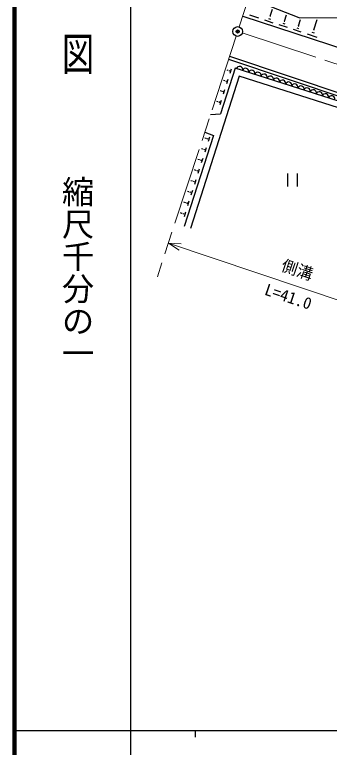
# Model space of a CAD drawing. Units: millimetres, scale not verified. Extents: x 40000 to 680000, y 20000 to 380000.
# Drawn here: x 40000 to 88839, y 202409 to 315961 of the extents above; entities that cross this region are included whole.
import ezdxf
from ezdxf.enums import TextEntityAlignment as Align

# ---------------------------------------------------------------- set-up
doc = ezdxf.new("R2010")
doc.units = ezdxf.units.MM
doc.header["$LTSCALE"] = 1000
doc.header["$PDMODE"] = 32
doc.header["$PDSIZE"] = 500
doc.linetypes.add('CHAIN', pattern=[18.5, 12, -1.5, 3.5, -1.5])
for name, color, linetype, lineweight in [('M-BGD', 7, 'Continuous', 25), ('M-BMK', 2, 'CHAIN', 13), ('M-BMK-SRVR', 3, 'Continuous', 25), ('M-STR-HTXT', 7, 'Continuous', 13), ('M-TTL', 2, 'Continuous', 140), ('M-TTL-BAND', 7, 'Continuous', 25)]:
    doc.layers.add(name, color=color, linetype=linetype, lineweight=lineweight)
doc.styles.add('@ＭＳ ゴシック', font='')
doc.styles.add('ＭＳ ゴシック', font='')
doc.styles.get('@ＭＳ ゴシック').set_extended_font_data('@MS Gothic')
doc.styles.get('ＭＳ ゴシック').set_extended_font_data('MS Gothic')

msp = doc.modelspace()

# ---------------------------------------------------------------- linework, layer by layer
at = {"layer": 'M-BGD'}
for p, q in [((84143, 315490), (76320, 318578)), ((75386, 315727), (101520, 307168)), ((76422, 315914), (77821, 315456)), ((79635, 315745), (79718, 315718)), ((79677, 315731), (80025, 316793)), ((81891, 314962), (82208, 315932)), ((78751, 315151), (80081, 314716)), ((79380, 315387), (79713, 315278)), ((81609, 314635), (81924, 314531)), ((81851, 314975), (81930, 314949)), ((84039, 314215), (84364, 315207)), ((84143, 315490), (92020, 315542)), ((86437, 313631), (86958, 315224)), ((81011, 314411), (82274, 313997)), ((83205, 313692), (84403, 313300)), ((83772, 313904), (84071, 313806)), ((84002, 314227), (84077, 314202)), ((86390, 313647), (86484, 313616)), ((85391, 312976), (86892, 312485)), ((86101, 313242), (86477, 313119)), ((73208, 309075), (99410, 300284)), ((73367, 309549), (99574, 300756)), ((74197, 307673), (71921, 300574)), ((73122, 307311), (72962, 307362)), ((73128, 307331), (73115, 307290)), ((73345, 307330), (73292, 307166)), ((73621, 307513), (73410, 306856)), ((104908, 297901), (74197, 307673)), ((74845, 306417), (67270, 282799)), ((72602, 305700), (72435, 305753)), ((72608, 305720), (72595, 305679)), ((72827, 305719), (72774, 305553)), ((73105, 305903), (72893, 305242)), ((104556, 296964), (74845, 306417)), ((72080, 304083), (71907, 304139)), ((72087, 304104), (72073, 304062)), ((72307, 304102), (72253, 303936)), ((72587, 304288), (72373, 303622)), ((71557, 302462), (71377, 302520)), ((71564, 302483), (71550, 302441)), ((71785, 302481), (71731, 302314)), ((72067, 302669), (71852, 301997)), ((70401, 300504), (71921, 300574)), ((69498, 297747), (70848, 297228)), ((70848, 297228), (66318, 283105)), ((69717, 296760), (69512, 296826)), ((69723, 296781), (69710, 296738)), ((69951, 296780), (69896, 296607)), ((70240, 296972), (70019, 296283)), ((69714, 295330), (69491, 294635)), ((69186, 295116), (68974, 295184)), ((69193, 295138), (69179, 295094)), ((69422, 295136), (69366, 294963)), ((68654, 293467), (68435, 293537)), ((68661, 293489), (68647, 293445)), ((68892, 293487), (68836, 293313)), ((69185, 293682), (68961, 292983)), ((68120, 291813), (67894, 291886)), ((68127, 291835), (68113, 291791)), ((68360, 291833), (68303, 291657)), ((68655, 292030), (68430, 291326)), ((82324, 291342), (82324, 289342)), ((83824, 291342), (83824, 289342)), ((67585, 290154), (67351, 290229)), ((67592, 290176), (67577, 290132)), ((67826, 290175), (67769, 289997)), ((68124, 290372), (67896, 289663)), ((67047, 288490), (66807, 288567)), ((67055, 288512), (67040, 288468)), ((67290, 288510), (67233, 288332)), ((67591, 288710), (67362, 287995)), ((66509, 286821), (66261, 286900)), ((66516, 286843), (66502, 286798)), ((66753, 286841), (66696, 286661)), ((67056, 287042), (66825, 286322)), ((65968, 285146), (65713, 285228)), ((65976, 285169), (65961, 285123)), ((66215, 285167), (66157, 284986)), ((66519, 285369), (66287, 284644))]:
    msp.add_line(p, q, dxfattribs=at)
for centre in [(74890, 307452), (75843, 307149), (76796, 306846), (77749, 306543), (78702, 306239), (79655, 305936), (80608, 305633), (81561, 305330), (82514, 305027), (83467, 304723), (84420, 304420), (85373, 304117), (86326, 303814), (87278, 303511), (88231, 303207), (89184, 302904)]:
    msp.add_arc(centre, 500, 342.34988, 162.34988, dxfattribs=at)
msp.add_point((74608, 313351), dxfattribs=at)
at = {"layer": 'M-BMK'}
for p, q in [((74842, 314064), (83946, 341861)), ((74375, 312638), (62158, 275338)), ((75321, 313118), (100742, 304792))]:
    msp.add_line(p, q, dxfattribs=at)
at = {"layer": 'M-BMK-SRVR'}
msp.add_circle((74608, 313351), 750, dxfattribs=at)
at = {"layer": 'M-STR-HTXT'}
for p, q in [((102296, 267606), (63870, 280564)), ((65866, 280437), (63870, 280564)), ((63870, 280564), (65535, 279456))]:
    msp.add_line(p, q, dxfattribs=at)
at = {"layer": 'M-TTL'}
msp.add_line((40000, 380000), (40000, 20000), dxfattribs=at)
at = {"layer": 'M-TTL-BAND'}
for p, q in [((58000, 370000), (58000, 20000)), ((40000, 205000), (579000, 205000)), ((68000, 205000), (68000, 204000))]:
    msp.add_line(p, q, dxfattribs=at)

# ---------------------------------------------------------------- texts
at = {"layer": 'M-STR-HTXT', "style": 'ＭＳ ゴシック'}
msp.add_text('側溝', height=1833, rotation=341.365, dxfattribs=at).set_placement((83403, 275032), align=Align.BOTTOM_CENTER)
at = {"layer": 'M-STR-HTXT', "style": '@ＭＳ ゴシック'}
msp.add_text('L=41.0', height=1833, rotation=341.365, dxfattribs=at).set_placement((82764, 273137), align=Align.TOP_CENTER)
at = {"layer": 'M-TTL-BAND', "style": '@ＭＳ ゴシック', "width": 1.4}
msp.add_text('平  面  図', height=3666, rotation=270, dxfattribs=at).set_placement((49777, 306475), align=Align.MIDDLE_RIGHT)
at = {"layer": 'M-TTL-BAND', "style": '@ＭＳ ゴシック'}
msp.add_text('縮尺千分の一', height=3666, rotation=270, dxfattribs=at).set_placement((49777, 261030), align=Align.MIDDLE_RIGHT)

doc.saveas('drawing.dxf')
